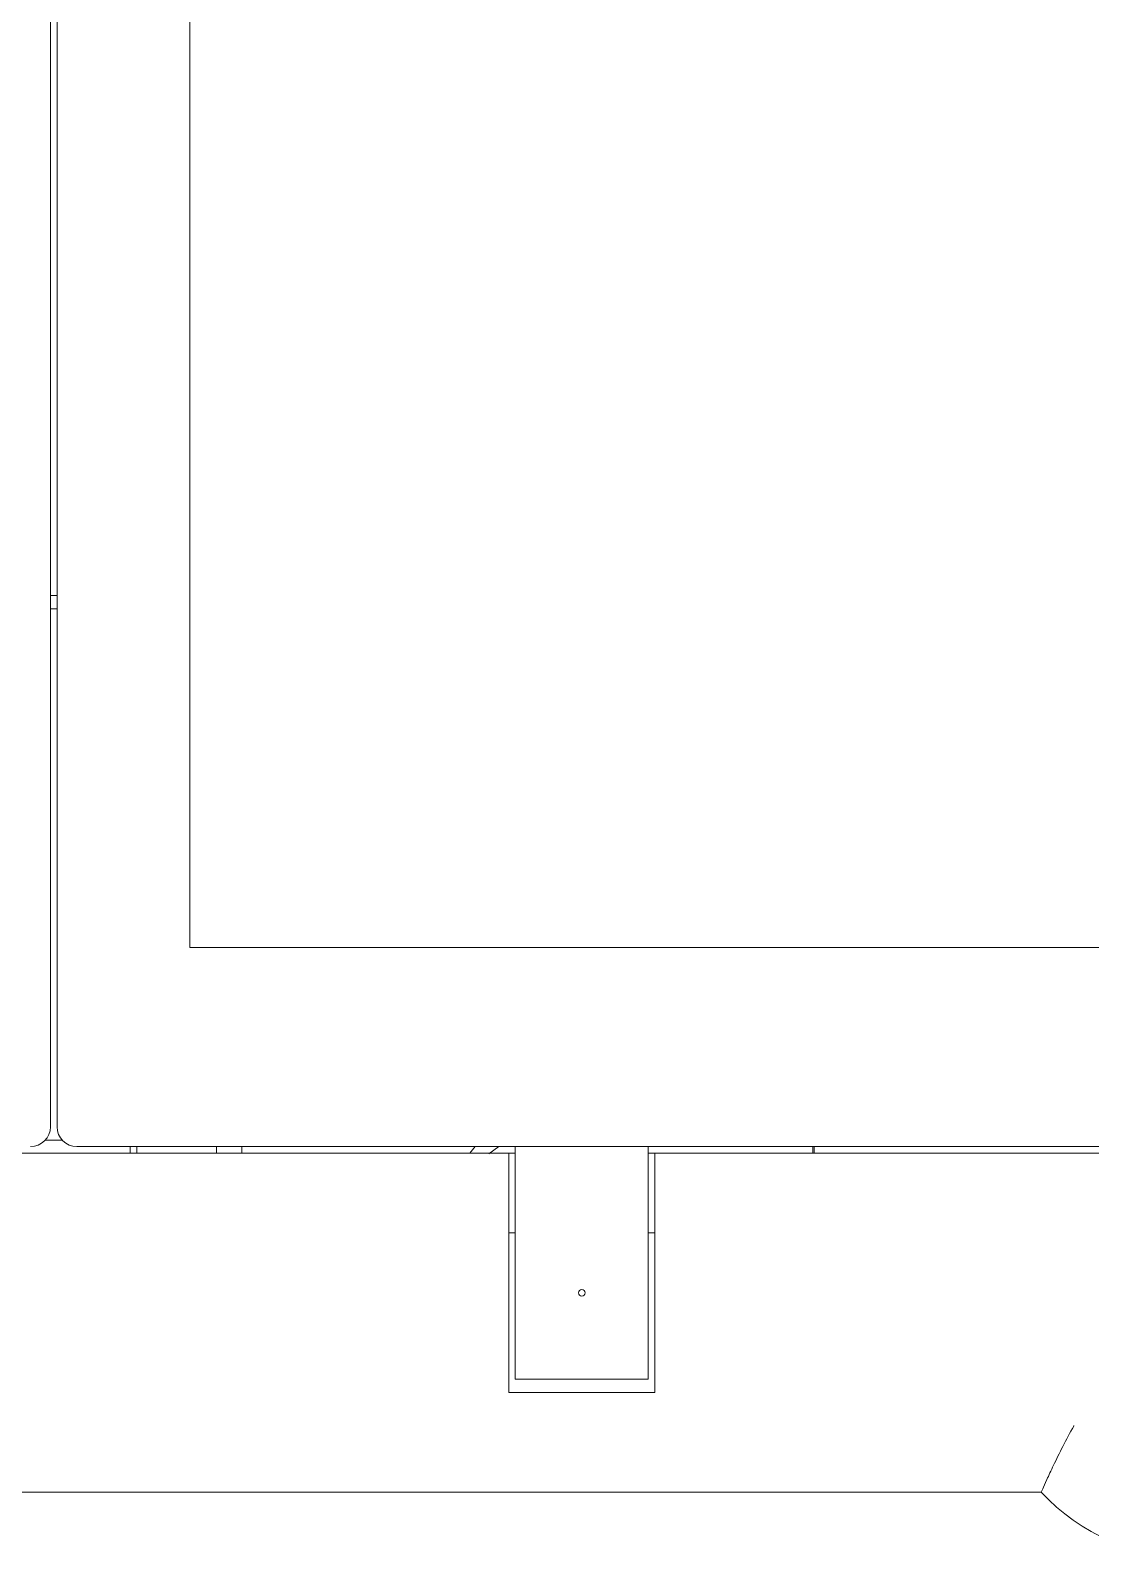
# Model space of a CAD drawing. Header units: millimetres. Extents: x 60229 to 91621, y 21923 to 36546.
# Drawn here: x 69891.73 to 69907.69, y 30002.12 to 30025.12 of the extents above; entities that cross this region are included whole.
import ezdxf

# ---------------------------------------------------------------- set-up
doc = ezdxf.new("R2010")
doc.units = ezdxf.units.MM

# ---------------------------------------------------------------- blocks, each defined once
blk = doc.blocks.new('PS2-40S3P40G-DM')
at = {"color": 7, "linetype": 'Continuous', "lineweight": 0}
for p, q in [((39.455, 40.392), (39.455, -3.208)), ((39.555, -3.208), (39.555, 40.392)), ((41.555, 31.342), (41.555, -1.208)), ((39.555, 4.092), (39.455, 4.092)), ((39.455, 3.892), (39.555, 3.892)), ((41.555, -1.208), (55.555, -1.208)), ((39.455, -3.208), (39.455, -3.908)), ((39.555, -3.908), (39.555, -3.208)), ((39.632, -4.108), (39.379, -4.108)), ((46.355, -4.308), (30.455, -4.308)), ((57.255, -4.208), (39.855, -4.208)), ((40.655, -4.308), (40.655, -4.208)), ((40.755, -4.308), (40.755, -4.208)), ((41.955, -4.208), (41.955, -4.308)), ((42.335, -4.308), (42.335, -4.208)), ((45.771, -4.308), (45.852, -4.208)), ((46.209, -4.208), (46.055, -4.317)), ((46.355, -7.908), (46.355, -4.308)), ((46.355, -4.308), (46.455, -4.308)), ((46.455, -7.708), (46.455, -4.208)), ((48.455, -7.708), (48.455, -4.208)), ((48.455, -4.308), (48.555, -4.308)), ((64.455, -4.308), (48.555, -4.308)), ((48.555, -4.308), (48.555, -7.908)), ((50.935, -4.208), (50.935, -4.308)), ((50.955, -4.308), (50.955, -4.208)), ((46.355, -5.508), (46.455, -5.508)), ((48.455, -5.508), (48.555, -5.508)), ((48.455, -7.708), (46.455, -7.708)), ((48.555, -7.908), (46.355, -7.908)), ((54.375, -9.408), (20.036, -9.408))]:
    blk.add_line(p, q, dxfattribs=at)
blk.add_circle((47.455, -6.408), 0.05, dxfattribs=at)
for centre, radius, start, end in [((39.155, -3.908), 0.3, 270, 0), ((39.855, -3.908), 0.3, 180, 270), ((56.655, -7.308), 3.1, 222.6423, 317.3577)]:
    blk.add_arc(centre, radius, start, end, dxfattribs=at)
blk.add_open_spline([(54.375, -9.408), (54.379, -9.398), (54.388, -9.379), (54.454, -9.229), (54.557, -9.007), (54.696, -8.723), (54.807, -8.514), (54.866, -8.41), (54.867, -8.408)], degree=3, knots=[0, 0, 0, 0, 0.189363, 0.378514, 0.573455, 0.78372, 0.995867, 1, 1, 1, 1], dxfattribs=at)

msp = doc.modelspace()

# ---------------------------------------------------------------- block references
at = {"lineweight": -2}
msp.add_blockref('PS2-40S3P40G-DM', (69852.577, 30012.527), dxfattribs=at)

doc.saveas('drawing.dxf')
